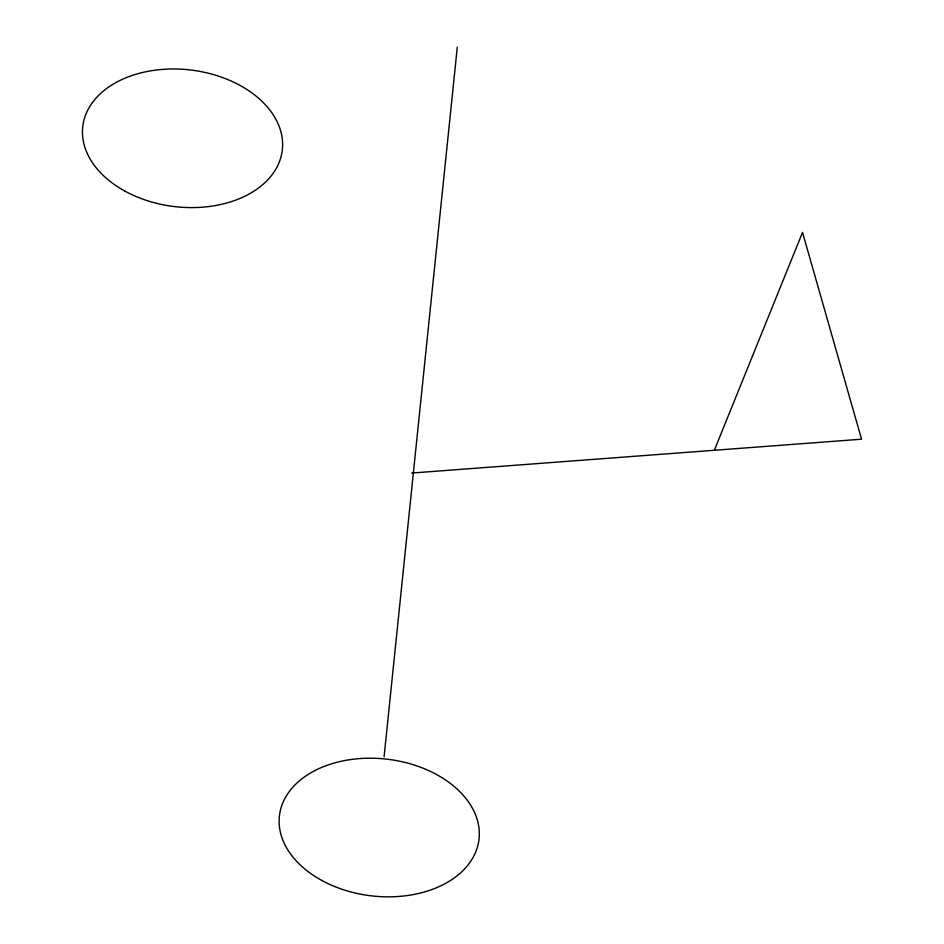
<?xml version="1.0" encoding="UTF-8"?>
<svg xmlns="http://www.w3.org/2000/svg" width="944" height="944" viewBox="0 0 944 944"><rect width="100%" height="100%" fill="white"/><g stroke="black" fill="none" stroke-linecap="round" stroke-linejoin="round"><path stroke-width="1.42" d="M384.09 756.758L457.285 47.2M714.337 450.276L802.53 232.425L861.542 439.196L411.737 473.05M125.08 191.195A100.465 68.77 6.8 0 0 282.232 150.615A100.465 68.77 6.8 0 0 140.278 73.054A100.465 68.77 6.8 0 0 125.08 191.195M321.774 880.433A100.465 68.77 6.8 0 0 478.938 839.853A100.465 68.77 6.8 0 0 336.973 762.28A100.465 68.77 6.8 0 0 321.774 880.433"/></g></svg>
